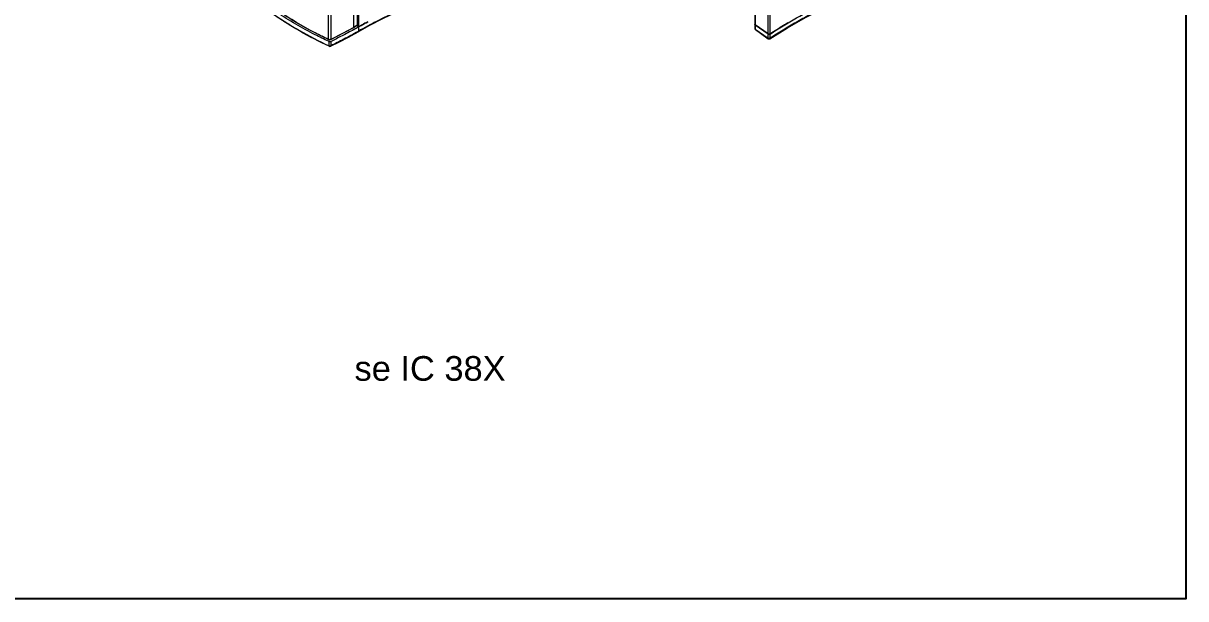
# Model space of a CAD drawing. Header units: millimetres. Extents: x 1177 to 2959, y 93 to 1353.
# Drawn here: x 2110 to 2959, y 93 to 513 of the extents above; entities that cross this region are included whole.
import ezdxf

# ---------------------------------------------------------------- set-up
doc = ezdxf.new("R2010")
doc.units = ezdxf.units.MM
doc.header["$LTSCALE"] = 0.1
doc.layers.get('0').update_dxf_attribs({"lineweight": 13})
doc.layers.add('图框', color=7, linetype='Continuous')
doc.styles.get("Standard").update_dxf_attribs({"font": 'arial.ttf'})

# ---------------------------------------------------------------- blocks, each defined once
blk = doc.blocks.new('A4-H')
at = {"layer": '图框'}
blk.add_lwpolyline([(0, 210.02), (297, 210.02), (297, 0), (0, 0)], close=True, dxfattribs=at)

msp = doc.modelspace()

# ---------------------------------------------------------------- linework, layer by layer
for p, q in [((2351.64, 510.41), (2351.64, 1138.98)), ((2354.14, 1140.37), (2354.14, 511.38)), ((2354.61, 511.05), (2354.61, 1140.64)), ((2355.35, 511.02), (2355.35, 1141.05)), ((2644.51, 1145.98), (2644.52, 512.84)), ((2644.84, 1145.43), (2644.84, 512.29)), ((2333.19, 501.7), (2333.19, 1130.37)), ((2335.08, 501.73), (2335.08, 1130.34)), ((2654.2, 502.56), (2654.2, 1135.7)), ((2655.73, 505.65), (2655.73, 1135.68)), ((2351.64, 510.41), (2335.08, 501.73)), ((2351.87, 510.47), (2335.3, 501.78)), ((2354.14, 512.17), (2351.64, 510.41)), ((2351.64, 510.41), (2351.87, 510.47)), ((2354.14, 512.07), (2351.87, 510.47)), ((2354.61, 511.05), (2354.14, 511.38)), ((2355.35, 511.02), (2354.96, 510.8)), ((2355.35, 511.01), (2354.96, 510.8)), ((2354.96, 510.8), (2354.96, 507.69)), ((2644.52, 512.84), (2644.52, 509.73)), ((2654.2, 505.67), (2644.84, 512.29)), ((2644.84, 512.29), (2654.2, 505.67)), ((2644.84, 512.29), (2644.84, 509.18)), ((2332.99, 501.74), (2333.19, 501.7)), ((2335.3, 501.78), (2335.08, 501.73)), ((2354.96, 507.69), (2354.7, 507.54)), ((2354.96, 507.69), (2354.71, 507.54)), ((2354.82, 507.34), (2354.82, 507.34)), ((2644.84, 509.18), (2654.2, 502.56)), ((2644.98, 508.83), (2654.34, 502.21)), ((2655.58, 502.19), (2655.58, 502.19)), ((2655.73, 502.54), (2655.73, 505.65)), ((2333.57, 500.15), (2333.24, 500.3)), ((2333.57, 497.04), (2333.57, 500.15)), ((2334.64, 496.7), (2334.64, 496.7)), ((2335.06, 500.29), (2334.78, 500.16)), ((2334.78, 500.16), (2334.78, 497.05))]:
    msp.add_line(p, q)
for points in [[(2354.82, 507.34), (2363.33, 512.02), (2372.9, 516.93), (2382.98, 521.77)], [(2655.58, 502.19), (2668.33, 510.17), (2681.49, 517.62), (2694.47, 524.23)], [(2334.64, 496.7), (2340.76, 499.72), (2347.67, 503.36), (2354.82, 507.34)]]:
    msp.add_lwpolyline(points)
for centre, radius, start, end in [((2154.73, 861.97), 404.24, 299.14962, 299.69105), ((2508.69, 241.09), 310.45, 119.08029, 119.60093), ((2521.04, 218.81), 335.92, 118.30242, 119.07313), ((2645.62, 509.73), 1.1, 180.06345, 234.76407), ((2333.97, 503.83), 2.31, 245.01114, 249.91457), ((2334.08, 504.19), 2.69, 258.56797, 260.56211), ((2334.1, 504.32), 2.82, 260.60259, 271.01107), ((2654.98, 503.11), 1.1, 234.73717, 303.31892), ((2334.17, 497.69), 1.1, 245.30102, 295.41424)]:
    msp.add_arc(centre, radius, start, end)
for points, knots in [([(2333.71, 496.69), (2326.32, 500.09), (2312.06, 507.4), (2292.1, 520.08), (2274.09, 534.16), (2263.33, 544.58), (2258.36, 549.98)], [0, 0, 0, 0, 0.262568, 0.516999, 0.762845, 1, 1, 1, 1]), ([(2258.45, 550.08), (2263.41, 544.71), (2274.15, 534.34), (2288.98, 522.77), (2301.8, 514.18), (2315.46, 505.94), (2326.21, 500.43), (2333.57, 497.04)], [0, 0, 0, 0, 0.237046, 0.482853, 0.609055, 0.737371, 1, 1, 1, 1]), ([(2655.73, 505.65), (2661.98, 509.76), (2674.72, 517.53), (2687.93, 524.47), (2694.62, 527.69)], [0, 0, 0, 0, 0.502208, 1, 1, 1, 1]), ([(2333.24, 500.3), (2329.9, 501.84), (2316.93, 508.14), (2304.45, 515.46), (2295.57, 521.5)], [0, 0, 0, 0, 0.255333, 1, 1, 1, 1]), ([(2332.99, 501.74), (2329.75, 503.26), (2317.14, 509.44), (2305.01, 516.6), (2296.37, 522.49)], [0, 0, 0, 0, 0.25524, 1, 1, 1, 1]), ([(2333.19, 501.7), (2329.93, 503.22), (2317.27, 509.43), (2305.09, 516.63), (2296.42, 522.56)], [0, 0, 0, 0, 0.255275, 1, 1, 1, 1]), ([(2382.87, 522), (2377.97, 519.72), (2368.56, 515.14), (2359.35, 510.19), (2354.96, 507.69)], [0, 0, 0, 0, 0.517186, 1, 1, 1, 1]), ([(2694.36, 524.45), (2691.07, 522.87), (2684.48, 519.54), (2674.73, 514.21), (2665.11, 508.55), (2658.82, 504.57), (2655.73, 502.54)], [0, 0, 0, 0, 0.246831, 0.497892, 0.750008, 1, 1, 1, 1]), ([(2354.61, 511.05), (2354.63, 511.04), (2354.7, 510.99), (2354.78, 510.96), (2354.84, 510.95)], [0, 0, 0, 0, 0.23711, 1, 1, 1, 1]), ([(2354.84, 510.95), (2354.89, 510.94), (2355.06, 510.92), (2355.24, 510.96), (2355.35, 511.02)], [0, 0, 0, 0, 0.256837, 1, 1, 1, 1]), ([(2355.35, 511.02), (2355.87, 511.31), (2358, 512.52), (2360.14, 513.69), (2361.77, 514.57)], [0, 0, 0, 0, 0.244948, 1, 1, 1, 1]), ([(2644.84, 512.29), (2644.74, 512.36), (2644.58, 512.52), (2644.52, 512.74), (2644.52, 512.84)], [0, 0, 0, 0, 0.52898, 1, 1, 1, 1]), ([(2644.52, 512.84), (2644.52, 512.74), (2644.58, 512.52), (2644.74, 512.36), (2644.84, 512.29)], [0, 0, 0, 0, 0.471035, 1, 1, 1, 1]), ([(2644.52, 509.73), (2644.52, 509.62), (2644.58, 509.4), (2644.74, 509.25), (2644.84, 509.18)], [0, 0, 0, 0, 0.470709, 1, 1, 1, 1]), ([(2668.73, 513.78), (2667.63, 513.12), (2663.25, 510.48), (2658.92, 507.75), (2655.73, 505.65)], [0, 0, 0, 0, 0.251424, 1, 1, 1, 1]), ([(2333.55, 501.56), (2333.52, 501.57), (2333.39, 501.59), (2333.27, 501.63), (2333.18, 501.66)], [0, 0, 0, 0, 0.253456, 1, 1, 1, 1]), ([(2334.76, 501.58), (2334.71, 501.57), (2334.51, 501.53), (2334.31, 501.51), (2334.15, 501.5)], [0, 0, 0, 0, 0.247429, 1, 1, 1, 1]), ([(2335.3, 501.78), (2335.26, 501.76), (2335.08, 501.68), (2334.9, 501.62), (2334.76, 501.58)], [0, 0, 0, 0, 0.242798, 1, 1, 1, 1]), ([(2354.71, 507.54), (2351.26, 505.58), (2344.68, 501.96), (2337.98, 498.57), (2334.78, 497.05)], [0, 0, 0, 0, 0.528191, 1, 1, 1, 1]), ([(2351.64, 508.92), (2348.78, 507.33), (2343.3, 504.37), (2337.73, 501.57), (2335.06, 500.29)], [0, 0, 0, 0, 0.524769, 1, 1, 1, 1]), ([(2354.96, 507.69), (2354.96, 507.65), (2354.96, 507.58), (2354.93, 507.48), (2354.89, 507.39), (2354.84, 507.35), (2354.82, 507.34)], [0, 0, 0, 0, 0.285867, 0.5473, 0.782168, 1, 1, 1, 1]), ([(2644.84, 509.18), (2644.84, 509.11), (2644.85, 508.98), (2644.93, 508.86), (2644.98, 508.83)], [0, 0, 0, 0, 0.549302, 1, 1, 1, 1]), ([(2655.73, 505.65), (2655.62, 505.58), (2655.37, 505.47), (2654.96, 505.42), (2654.55, 505.48), (2654.3, 505.6), (2654.2, 505.67)], [0, 0, 0, 0, 0.242328, 0.501605, 0.759997, 1, 1, 1, 1]), ([(2654.2, 505.67), (2654.41, 505.52), (2654.96, 505.37), (2655.5, 505.5), (2655.73, 505.65)], [0, 0, 0, 0, 0.498301, 1, 1, 1, 1]), ([(2655.73, 502.54), (2655.62, 502.47), (2655.37, 502.36), (2654.96, 502.31), (2654.55, 502.37), (2654.3, 502.48), (2654.2, 502.56)], [0, 0, 0, 0, 0.242318, 0.50163, 0.760041, 1, 1, 1, 1]), ([(2654.2, 502.56), (2654.2, 502.49), (2654.21, 502.36), (2654.29, 502.24), (2654.34, 502.21)], [0, 0, 0, 0, 0.549297, 1, 1, 1, 1]), ([(2655.58, 502.19), (2655.61, 502.21), (2655.65, 502.25), (2655.71, 502.37), (2655.73, 502.47), (2655.73, 502.54)], [0, 0, 0, 0, 0.226893, 0.465684, 1, 1, 1, 1]), ([(2334.78, 500.16), (2334.69, 500.11), (2334.3, 499.98), (2333.85, 500.02), (2333.57, 500.15)], [0, 0, 0, 0, 0.246956, 1, 1, 1, 1]), ([(2333.57, 497.04), (2333.66, 497), (2334.05, 496.87), (2334.5, 496.91), (2334.78, 497.05)], [0, 0, 0, 0, 0.247795, 1, 1, 1, 1]), ([(2333.71, 496.69), (2333.68, 496.7), (2333.63, 496.75), (2333.58, 496.87), (2333.57, 496.98), (2333.57, 497.04)], [0, 0, 0, 0, 0.192543, 0.540968, 1, 1, 1, 1]), ([(2334.64, 496.7), (2334.66, 496.71), (2334.71, 496.74), (2334.75, 496.82), (2334.78, 496.93), (2334.78, 497), (2334.78, 497.05)], [0, 0, 0, 0, 0.194522, 0.416978, 0.684211, 1, 1, 1, 1])]:
    msp.add_open_spline(points, degree=3, knots=knots)

# ---------------------------------------------------------------- block references
at = {"layer": '图框', "xscale": 5.99928579928, "yscale": 5.99928579928, "zscale": 5.99928579928}
msp.add_blockref('A4-H', (1177.46, 93.43), dxfattribs=at)

# ---------------------------------------------------------------- texts
at = {"layer": '图框', "insert": (2407.32, 261.41), "char_height": 17.998, "width": 383.9543, "attachment_point": 5}
msp.add_mtext('se IC 38X', dxfattribs=at)

doc.saveas('drawing.dxf')
